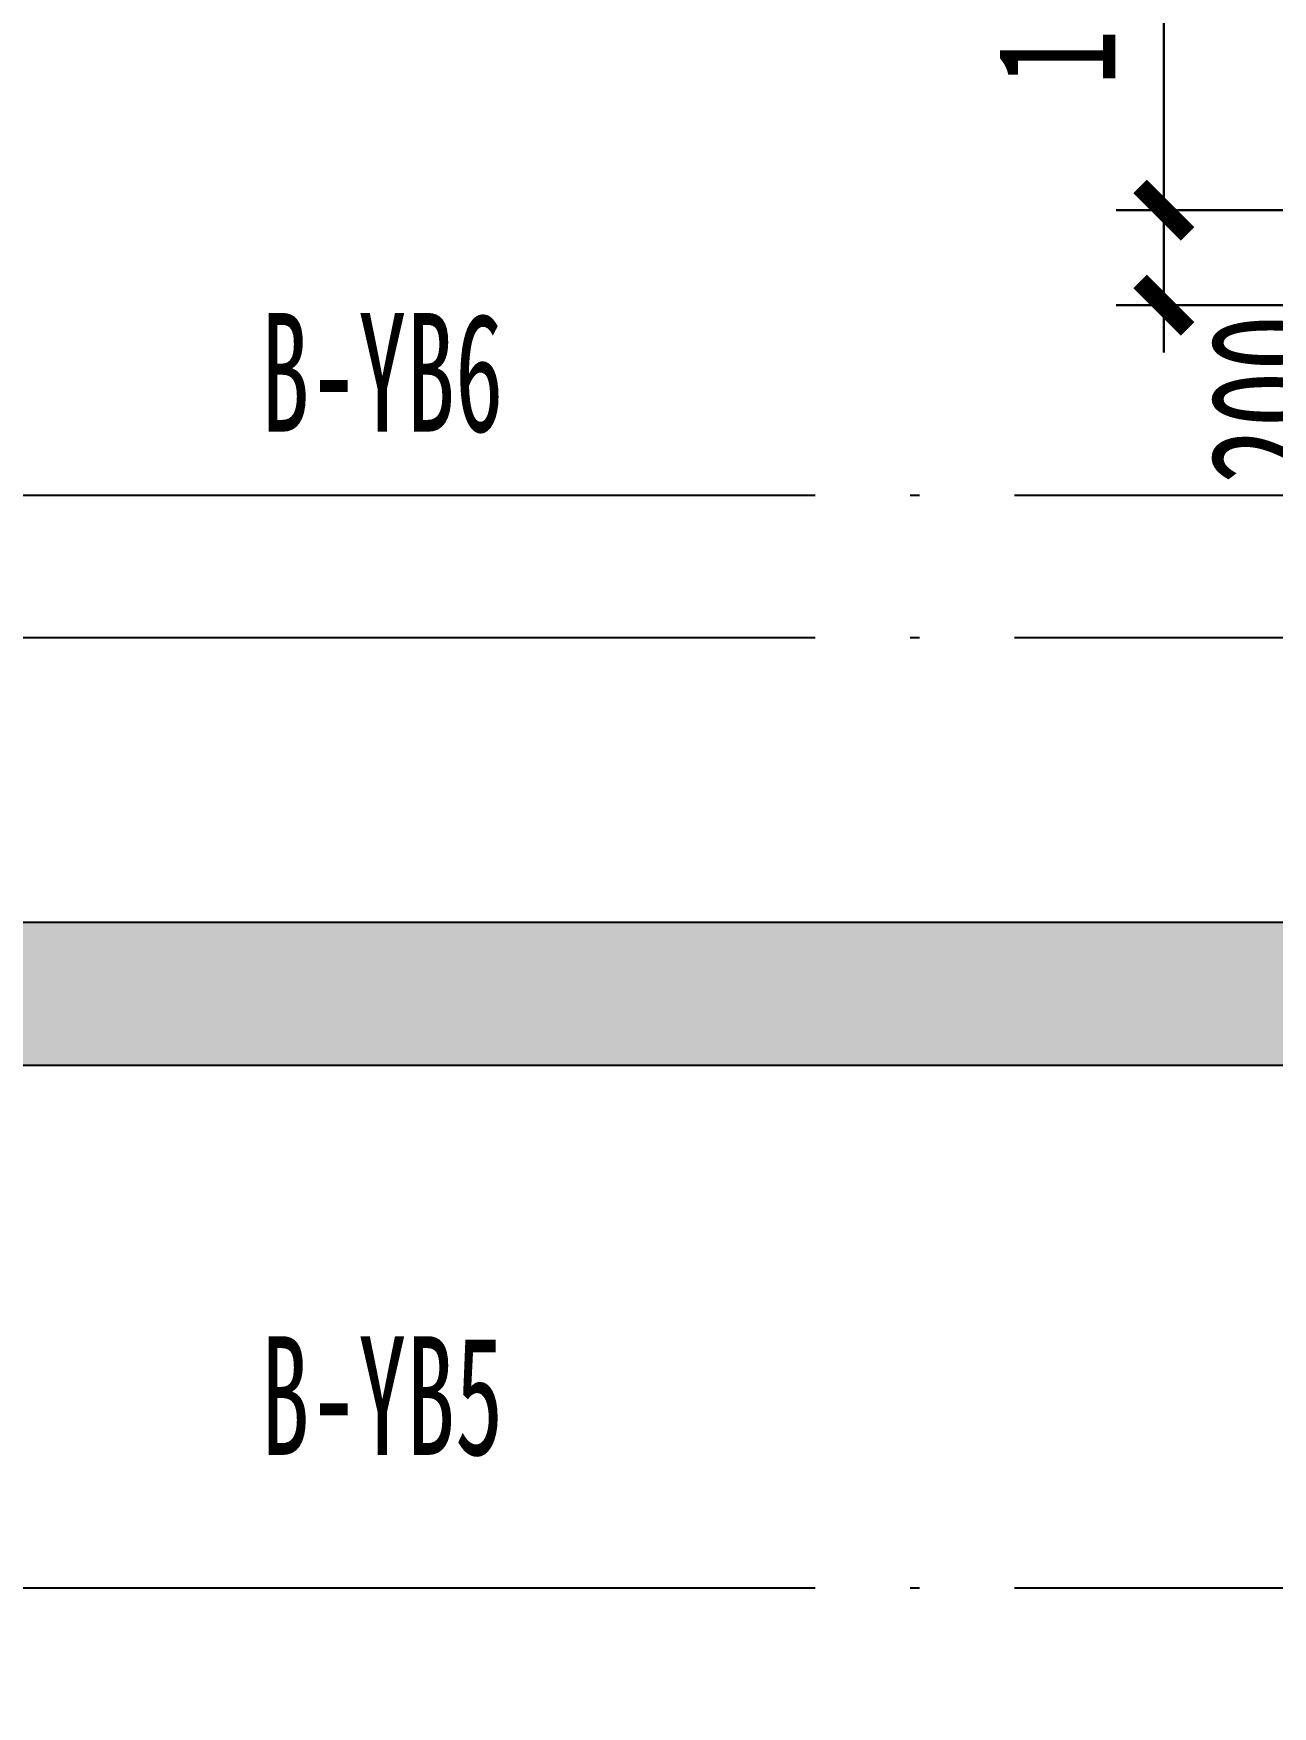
# Model space of a CAD drawing. Extents: x -3200781797 to -8106663, y 494714 to 1244925.
# Drawn here: x -8156406 to -8153798, y 1009588 to 1013110 of the extents above; entities that cross this region are included whole.
import ezdxf
from ezdxf.enums import TextEntityAlignment as Align
from ezdxf.xclip import XClip

# ---------------------------------------------------------------- set-up
doc = ezdxf.new("R2010")
doc.units = 0
doc.header["$LTSCALE"] = 1000
doc.header["$MEASUREMENT"] = 0
doc.header["$XCLIPFRAME"] = 0
for name, pattern in [('3#-轴线$0$DOTE', [2.4200000000000004, 2, -0.2, 0.02, -0.2]), ('3#4#5#$0$DASH', [0.35, 0.25, -0.1]), ('DASH', [0.35, 0.25, -0.1])]:
    doc.linetypes.add(name, pattern=pattern)
doc.layers.get('Defpoints').update_dxf_attribs({"color": 30, "linetype": 'DASH'})
for name, color, linetype in [('3#-轴线$0$A-ANNO-DOTE', 10, '3#-轴线$0$DOTE'), ('3#4#5#$0$PC-SLAB', 6, '3#4#5#$0$DASH'), ('3#4#5#$0$S-ANNO-TEXT', 7, 'Continuous'), ('3#4#5#$0$S-PC-SLAB', 6, 'Continuous'), ('3#4#5#$0$S-WALL-HATC', 253, 'Continuous'), ('DIM', 3, 'Continuous')]:
    doc.layers.add(name, color=color, linetype=linetype)
doc.layers.add('设备条件', color=5, linetype='Continuous', lineweight=30)
doc.styles.add('3#4#5#$0$外部参照 1$0$宋体', font='', dxfattribs={"width": 0.8})
doc.styles.add('TSSD_Dimension', font='', dxfattribs={"width": 0.7})
doc.styles.get('3#4#5#$0$外部参照 1$0$宋体').set_extended_font_data('SimSun')
doc.styles.get('TSSD_Dimension').set_extended_font_data('KaiTi_GB2312')
doc.dimstyles.new('TSSD_100_100', dxfattribs={"dimtxt": 250, "dimasz": 100, "dimexe": 100, "dimexo": 250, "dimgap": 100, "dimtad": 1, "dimdec": 0, "dimzin": 0, "dimdsep": 46, "dimtxsty": 'TSSD_Dimension', "dimblk": 'ARCHTICK', "dimcen": 0, "dimdle": 100, "dimclrt": 7, "dimadec": 0, "dimazin": 0, "dimtfac": 1, "dimtdec": 0, "dimtix": 1, "dimtmove": 2, "dimatfit": 3, "dimfxl": 1, "dimtolj": 1, "dimtzin": 0, "dimarcsym": 0})

# ---------------------------------------------------------------- blocks, each defined once
blk = doc.blocks.new('_ArchTick')
at = {"color": 0, "linetype": 'ByBlock', "const_width": 0.4}
blk.add_lwpolyline([(-0.5, -0.5), (0.5, 0.5)], dxfattribs=at)
blk = doc.blocks.new('*D1256')
at = {"layer": 'Defpoints', "color": 0, "transparency": 16777216}
for p in [(-8378373.312365103, 696912.7405795972), (-8377697.138435274, 696912.7405795972), (-8377697.147202632, 695912.7486598991)]:
    blk.add_point(p, dxfattribs=at)
at = {"layer": 'DIM', "color": 0, "lineweight": -2, "transparency": 16777216}
for p, q in [((-8378373.312365103, 695812.7486598991), (-8378373.312365103, 697012.7405795972)), ((-8377947.138435274, 696912.7405795972), (-8378473.312365103, 696912.7405795972)), ((-8377947.147202632, 695912.7486598991), (-8378473.312365103, 695912.7486598991))]:
    blk.add_line(p, q, dxfattribs=at)
at = {"layer": 'DIM', "color": 0, "lineweight": -2, "transparency": 16777216, "xscale": 100, "yscale": 100, "zscale": 100}
for p, rotation in [((-8378373.312365103, 696912.7405795972), 90), ((-8378373.312365103, 695912.7486598991), 270)]:
    blk.add_blockref('_ArchTick', p, dxfattribs=dict(at, rotation=rotation))
at = {"layer": 'DIM', "color": 7, "transparency": 16777216, "insert": (-8378598.312365101, 696412.7446197504), "char_height": 250, "attachment_point": 5, "rotation": 90, "style": 'TSSD_Dimension'}
blk.add_mtext('\\A1;1000', dxfattribs=at)
blk = doc.blocks.new('*D1257')
at = {"layer": 'Defpoints', "color": 0, "transparency": 16777216}
for p in [(-8378373.312365103, 695912.7486598991), (-8377697.147202632, 695912.7486598991), (-8377697.147202632, 695712.7488099168)]:
    blk.add_point(p, dxfattribs=at)
at = {"layer": 'DIM', "color": 0, "lineweight": -2, "transparency": 16777216}
for p, q in [((-8378373.312365103, 695912.7486598991), (-8378373.312365103, 696012.7486598991)), ((-8377947.147202632, 695912.7486598991), (-8378473.312365103, 695912.7486598991)), ((-8378373.312365103, 695712.7488099168), (-8378373.312365103, 695912.7486598991)), ((-8377947.147202632, 695712.7488099168), (-8378473.312365103, 695712.7488099168)), ((-8378373.312365103, 695712.7488099168), (-8378373.312365103, 695612.7488099168))]:
    blk.add_line(p, q, dxfattribs=at)
at = {"layer": 'DIM', "color": 0, "lineweight": -2, "transparency": 16777216, "xscale": 100, "yscale": 100, "zscale": 100}
for p, rotation in [((-8378373.312365103, 695912.7486598991), 270), ((-8378373.312365103, 695712.7488099168), 90)]:
    blk.add_blockref('_ArchTick', p, dxfattribs=dict(at, rotation=rotation))
at = {"layer": 'DIM', "color": 7, "transparency": 16777216, "insert": (-8378148.312365099, 695514.3479090156), "char_height": 250, "attachment_point": 5, "rotation": 90, "style": 'TSSD_Dimension'}
blk.add_mtext('\\A1;200', dxfattribs=at)
blk = doc.blocks.new('3#4#5#$0$ban3')
at = {"layer": '3#4#5#$0$S-WALL-HATC', "ltscale": 100}
h = blk.add_hatch(dxfattribs=at)
h.set_pattern_fill('AR-CONC', color=256, scale=25, angle=-270.0000000000001, style=0)
h.set_pattern_definition([(139.9999999999999, (-37341055835.11649, -2020434459.278713), (15.6880337456489, 179.3150456501884), [18.75, -206.25]), (84.99999999999994, (-37341055835.11649, -2020434459.278713), (-188.048033425003, -34.68783340324987), [15, -165]), (190.4513999999999, (-37341055833.80915, -2020434444.335793), (-172.3598855152383, 144.6273454285055), [15.93504749999987, -175.2855279999978]), (136.1841999999999, (-37341055885.11649, -2020434459.278713), (41.37975358225471, 266.8102621564111), [28.125, -309.375]), (186.6356, (-37341055881.66816, -2020434437.044526), (-243.5294677251103, 233.665676387176), [23.902572, -262.92825]), (81.18419999999995, (-37341055885.11649, -2020434459.278713), (-243.529650231331, 233.665486283407), [22.5, -247.5]), (111, (-37341055872.61649, -2020434434.278713), (100.6547226663348, 149.2267630296154), [18.75, -206.25]), (55.99999999999998, (-37341055872.61649, -2020434434.278713), (-181.2875112617132, 60.82883298039556), [15, -165]), (161.4514, (-37341055864.22858, -2020434421.843154), (-80.63262417748795, 210.0556571453725), [15.9350475, -175.285528]), (127.5, (-37341055835.11649, -2020434459.278713), (-83.22346345782788, 3.039963829322726), [0, -162.9999999999978, 0, -167.4999999999978, 0, -165.6249999999978]), (97.49999999999993, (-37341055835.11649, -2020434459.278713), (-98.60292797059002, 65.76738436053722), [0, -95.5, 0, -159.25, 0, -63.125]), (57.49999999999993, (-37341055835.11649, -2020434515.028713), (5.638717933595033, 133.4556090431022), [0, -62.5, 0, -195, 0, -258.75]), (47.49999999999995, (-37341055835.11649, -2020434540.028713), (-25.02624558307933, 145.7965423355966), [0, -81.25, 0, -129.5, 0, -183.75])])
h.paths.add_polyline_path([(-214482.0009953861, 407075.0001829517), (-214482.0009953861, 407375.0001829517), (-220082.0008581768, 407375.0001829517), (-220082.0008581768, 407075.0001829517)])
at = {"layer": '3#4#5#$0$S-PC-SLAB'}
blk.add_lwpolyline([(-214472.0009953861, 407375.0001829517), (-220092.0009953849, 407375.0001829517), (-220092.0009953849, 409775.0001829517), (-214472.0009953861, 409775.0001829517)], close=True, dxfattribs=at)
blk.add_lwpolyline([(-214472.0009953861, 407075.0001829517), (-214472.0009953861, 404775.0000121126), (-221292.000995802, 404775.0000121126), (-221292.000995802, 405875.0000121126), (-220092.0000025203, 405874.9618342608), (-220092.0009953849, 407075.0001829517), (-214472.0009953861, 407075.0001829517)], dxfattribs=at)
at = {"layer": '3#4#5#$0$S-WALL-HATC', "ltscale": 100}
blk.add_lwpolyline([(-214482.0009953861, 407075.0001829517), (-214482.0009953861, 407375.0001829517), (-220082.0008581768, 407375.0001829517), (-220082.0008581768, 407075.0001829517)], close=True, dxfattribs=at)
blk = doc.blocks.new('3#4#5#$0$5#')
at = {"layer": '3#4#5#$0$S-ANNO-TEXT'}
blk.add_blockref('3#4#5#$0$ban3', (378828.7940562447, -247400.000215945), dxfattribs=at)
at = {"layer": '3#4#5#$0$PC-SLAB', "linetype": 'ByBlock', "style": '3#4#5#$0$外部参照 1$0$宋体', "width": 0.6}
for s, p in [('B-YB6', (162025.7876349213, 161131.3778890177)), ('B-YB5', (162025.7876345043, 158977.4767425086))]:
    blk.add_text(s, height=250, dxfattribs=at).set_placement(p, align=Align.MIDDLE)
blk = doc.blocks.new('3#-轴线')
at = {"layer": '3#-轴线$0$A-ANNO-DOTE'}
for points in [[(-3000, -4800), (44800, -4800)], [(-3000, -5100), (44800, -5100)], [(-3000, -7100), (44800, -7100)]]:
    blk.add_lwpolyline(points, dxfattribs=at)
blk = doc.blocks.new('g-4')
at = {"layer": 'DIM'}
dim = blk.add_linear_dim(base=(-8378373.312365103, 696912.7405795972), p1=(-8377697.147202629, 695912.7486598989), p2=(-8377697.138435271, 696912.740579597), angle=90, dimstyle='TSSD_100_100', dxfattribs=at)
dim.commit()
dim.dimension.update_dxf_attribs({"geometry": '*D1256', "text_midpoint": (-8378598.312365101, 696412.7446197504)})
dim = blk.add_linear_dim(base=(-8378373.312365103, 695912.7486598991), p1=(-8377697.147202629, 695712.7488099165), p2=(-8377697.147202629, 695912.7486598989), angle=90, dimstyle='TSSD_100_100', dxfattribs=at)
dim.commit()
dim.dimension.update_dxf_attribs({"geometry": '*D1257', "text_midpoint": (-8378148.312365099, 695514.3479090156), "dimtype": 128})

msp = doc.modelspace()

# ---------------------------------------------------------------- block references
msp.add_blockref('3#-轴线', (-8170700.435511587, 1016938.001106087))
at = {"layer": '3#4#5#$0$S-PC-SLAB'}
msp.add_blockref('3#4#5#$0$5#', (-8317697.236654709, 851263.1443662292), dxfattribs=at)
at = {"layer": '设备条件'}
ref = msp.add_blockref('g-4', (224346.7110076696, 316825.2605264899), dxfattribs=at)
XClip(ref).set_block_clipping_path([(-8397143.260394035, 687543.5894637303), (-8373927.20270833, 702549.2378656254)])

doc.saveas('drawing.dxf')
